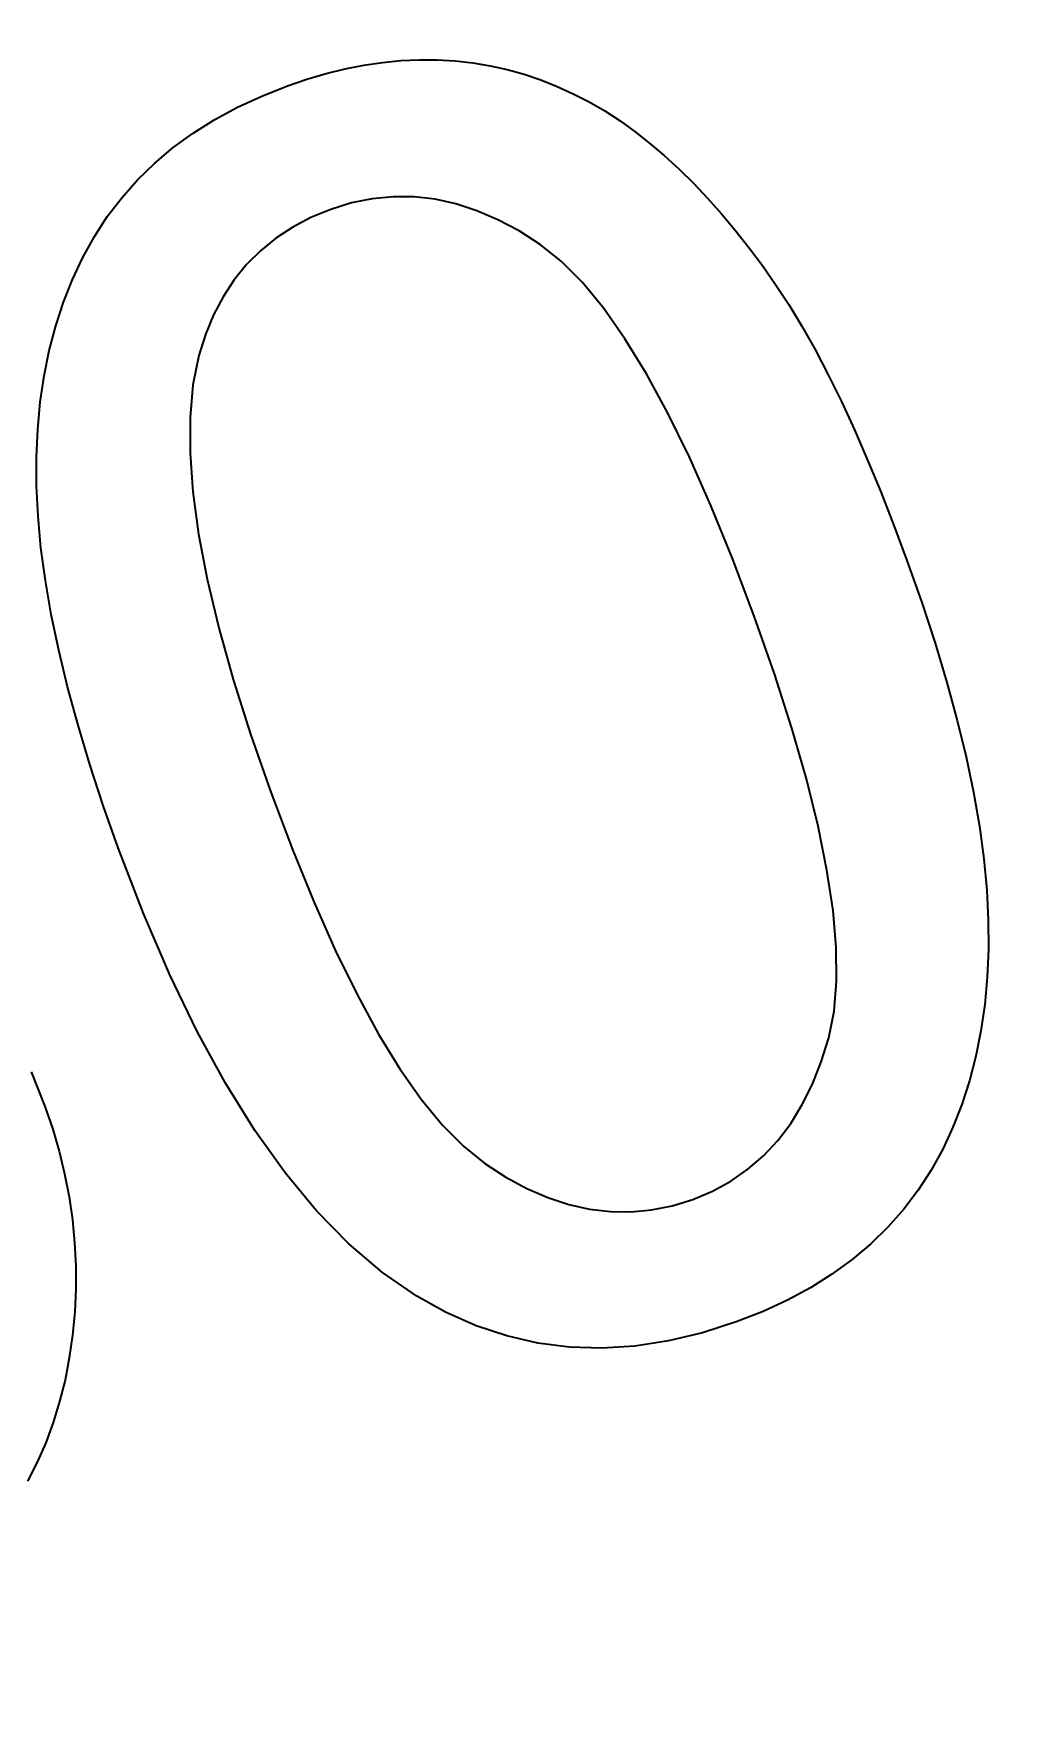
# Model space of a CAD drawing. Extents: x 0 to 297, y 0 to 210.
# Drawn here: x 210.267 to 212.187, y 134.513 to 137.802 of the extents above; entities that cross this region are included whole.
import ezdxf

# ---------------------------------------------------------------- set-up
doc = ezdxf.new("R2010")
doc.units = 0

msp = doc.modelspace()

# ---------------------------------------------------------------- linework, layer by layer
at = {"color": 7, "lineweight": 35, "ltscale": 0.00093089}
msp.add_line((210.8717, 137.7336), (210.9082, 137.7409), dxfattribs=at)
at = {"color": 7, "lineweight": 35, "ltscale": 0.000913302}
msp.add_line((210.9082, 137.7409), (210.9444, 137.7463), dxfattribs=at)
at = {"color": 7, "lineweight": 35, "ltscale": 0.000897737}
msp.add_line((210.9444, 137.7463), (210.9801, 137.7498), dxfattribs=at)
at = {"color": 7, "lineweight": 35, "ltscale": 0.000885605}
msp.add_line((210.9801, 137.7498), (211.0155, 137.7514), dxfattribs=at)
at = {"color": 7, "lineweight": 35, "ltscale": 0.000875104}
msp.add_line((211.0155, 137.7514), (211.0505, 137.7513), dxfattribs=at)
at = {"color": 7, "lineweight": 35, "ltscale": 0.000867489}
msp.add_line((211.0505, 137.7513), (211.0851, 137.7492), dxfattribs=at)
at = {"color": 7, "lineweight": 35, "ltscale": 0.000861527}
msp.add_line((211.0851, 137.7492), (211.1194, 137.7453), dxfattribs=at)
at = {"color": 7, "lineweight": 35, "ltscale": 0.000857228}
msp.add_line((211.1194, 137.7453), (211.1532, 137.7396), dxfattribs=at)
at = {"color": 7, "lineweight": 35, "ltscale": 0.000853591}
msp.add_line((211.1532, 137.7396), (211.1865, 137.7322), dxfattribs=at)
at = {"color": 7, "lineweight": 35, "ltscale": 0.000993667}
msp.add_line((210.7599, 137.7007), (210.7976, 137.7135), dxfattribs=at)
at = {"color": 7, "lineweight": 35, "ltscale": 0.000971454}
msp.add_line((210.7976, 137.7135), (210.8348, 137.7245), dxfattribs=at)
at = {"color": 7, "lineweight": 35, "ltscale": 0.00094926}
msp.add_line((210.8348, 137.7245), (210.8717, 137.7336), dxfattribs=at)
at = {"color": 7, "lineweight": 35, "ltscale": 0.000850722}
msp.add_line((211.1865, 137.7322), (211.2193, 137.7231), dxfattribs=at)
at = {"color": 7, "lineweight": 35, "ltscale": 0.00085202}
msp.add_line((211.2193, 137.7231), (211.2516, 137.7123), dxfattribs=at)
at = {"color": 7, "lineweight": 35, "ltscale": 0.000854094}
msp.add_line((211.2516, 137.7123), (211.2834, 137.6997), dxfattribs=at)
at = {"color": 7, "lineweight": 35, "ltscale": 0.001299}
msp.add_line((210.6629, 137.6591), (210.71, 137.6809), dxfattribs=at)
at = {"color": 7, "lineweight": 35, "ltscale": 0.001342}
msp.add_line((210.71, 137.6809), (210.7599, 137.7007), dxfattribs=at)
at = {"color": 7, "lineweight": 35, "ltscale": 0.000859196}
msp.add_line((211.2834, 137.6997), (211.3147, 137.6855), dxfattribs=at)
at = {"color": 7, "lineweight": 35, "ltscale": 0.0008674}
msp.add_line((211.3147, 137.6855), (211.3455, 137.6696), dxfattribs=at)
at = {"color": 7, "lineweight": 35, "ltscale": 0.00126}
msp.add_line((210.6185, 137.6352), (210.6629, 137.6591), dxfattribs=at)
at = {"color": 7, "lineweight": 35, "ltscale": 0.000876457}
msp.add_line((211.3455, 137.6696), (211.3758, 137.6519), dxfattribs=at)
at = {"color": 7, "lineweight": 35, "ltscale": 0.00088815}
msp.add_line((211.3758, 137.6519), (211.4056, 137.6326), dxfattribs=at)
at = {"color": 7, "lineweight": 35, "ltscale": 0.001202}
msp.add_line((210.5379, 137.5808), (210.5768, 137.6091), dxfattribs=at)
at = {"color": 7, "lineweight": 35, "ltscale": 0.001229}
msp.add_line((210.5768, 137.6091), (210.6185, 137.6352), dxfattribs=at)
at = {"color": 7, "lineweight": 35, "ltscale": 0.000901584}
msp.add_line((211.4056, 137.6326), (211.4348, 137.6115), dxfattribs=at)
at = {"color": 7, "lineweight": 35, "ltscale": 0.000917974}
msp.add_line((211.4348, 137.6115), (211.4637, 137.5888), dxfattribs=at)
at = {"color": 7, "lineweight": 35, "ltscale": 0.00118}
msp.add_line((210.5018, 137.5505), (210.5379, 137.5808), dxfattribs=at)
at = {"color": 7, "lineweight": 35, "ltscale": 0.000935028}
msp.add_line((211.4637, 137.5888), (211.4922, 137.5646), dxfattribs=at)
at = {"color": 7, "lineweight": 35, "ltscale": 0.001164}
for p, q in [((210.4684, 137.5181), (210.5018, 137.5505)), ((210.3621, 137.3673), (210.3846, 137.408))]:
    msp.add_line(p, q, dxfattribs=at)
at = {"color": 7, "lineweight": 35, "ltscale": 0.000953931}
msp.add_line((211.4922, 137.5646), (211.5204, 137.5388), dxfattribs=at)
at = {"color": 7, "lineweight": 35, "ltscale": 0.000974883}
msp.add_line((211.5204, 137.5388), (211.5482, 137.5115), dxfattribs=at)
at = {"color": 7, "lineweight": 35, "ltscale": 0.001155}
for p, q in [((210.4377, 137.4835), (210.4684, 137.5181)), ((211.9846, 135.5569), (211.9567, 135.52))]:
    msp.add_line(p, q, dxfattribs=at)
at = {"color": 7, "lineweight": 35, "ltscale": 0.000996465}
msp.add_line((211.5482, 137.5115), (211.5757, 137.4826), dxfattribs=at)
at = {"color": 7, "lineweight": 35, "ltscale": 0.001153}
msp.add_line((210.4098, 137.4468), (210.4377, 137.4835), dxfattribs=at)
at = {"color": 7, "lineweight": 35, "ltscale": 0.001058}
msp.add_line((210.884, 137.4733), (210.8436, 137.4607), dxfattribs=at)
at = {"color": 7, "lineweight": 35, "ltscale": 0.001033}
msp.add_line((210.9245, 137.4815), (210.884, 137.4733), dxfattribs=at)
at = {"color": 7, "lineweight": 35, "ltscale": 0.001018}
for p, q in [((210.9651, 137.4855), (210.9245, 137.4815)), ((211.5852, 135.5551), (211.6209, 135.5746)), ((211.467, 135.5186), (211.5069, 135.5266))]:
    msp.add_line(p, q, dxfattribs=at)
at = {"color": 7, "lineweight": 35, "ltscale": 0.001015}
for p, q in [((211.0056, 137.4851), (210.9651, 137.4855)), ((211.3465, 135.5203), (211.3868, 135.5154))]:
    msp.add_line(p, q, dxfattribs=at)
at = {"color": 7, "lineweight": 35, "ltscale": 0.001022}
msp.add_line((211.0463, 137.4805), (211.0056, 137.4851), dxfattribs=at)
at = {"color": 7, "lineweight": 35, "ltscale": 0.001042}
for p, q in [((211.087, 137.4716), (211.0463, 137.4805)), ((211.6028, 137.4522), (211.6295, 137.4203)), ((211.5069, 135.5266), (211.5468, 135.5389)), ((211.5468, 135.5389), (211.5852, 135.5551))]:
    msp.add_line(p, q, dxfattribs=at)
at = {"color": 7, "lineweight": 35, "ltscale": 0.001019}
msp.add_line((211.5757, 137.4826), (211.6028, 137.4522), dxfattribs=at)
at = {"color": 7, "lineweight": 35, "ltscale": 0.001156}
msp.add_line((210.3846, 137.408), (210.4098, 137.4468), dxfattribs=at)
at = {"color": 7, "lineweight": 35, "ltscale": 0.001002}
msp.add_line((210.8053, 137.4449), (210.7698, 137.4262), dxfattribs=at)
at = {"color": 7, "lineweight": 35, "ltscale": 0.001037}
msp.add_line((210.8436, 137.4607), (210.8053, 137.4449), dxfattribs=at)
at = {"color": 7, "lineweight": 35, "ltscale": 0.001072}
for p, q in [((211.1277, 137.4583), (211.087, 137.4716)), ((210.6005, 137.2179), (210.5876, 137.177))]:
    msp.add_line(p, q, dxfattribs=at)
at = {"color": 7, "lineweight": 35, "ltscale": 0.00111}
for p, q in [((211.1685, 137.4408), (211.1277, 137.4583)), ((211.2247, 135.5605), (211.2654, 135.5428))]:
    msp.add_line(p, q, dxfattribs=at)
at = {"color": 7, "lineweight": 35, "ltscale": 0.001158}
for p, q in [((211.2094, 137.419), (211.1685, 137.4408)), ((211.9567, 135.52), (211.926, 135.4853))]:
    msp.add_line(p, q, dxfattribs=at)
at = {"color": 7, "lineweight": 35, "ltscale": 0.000976674}
msp.add_line((210.7698, 137.4262), (210.7371, 137.4048), dxfattribs=at)
at = {"color": 7, "lineweight": 35, "ltscale": 0.001215}
msp.add_line((211.2504, 137.3928), (211.2094, 137.419), dxfattribs=at)
at = {"color": 7, "lineweight": 35, "ltscale": 0.001066}
msp.add_line((211.6295, 137.4203), (211.656, 137.3868), dxfattribs=at)
at = {"color": 7, "lineweight": 35, "ltscale": 0.00095434}
msp.add_line((210.7073, 137.3806), (210.6803, 137.3536), dxfattribs=at)
at = {"color": 7, "lineweight": 35, "ltscale": 0.000960321}
msp.add_line((210.7371, 137.4048), (210.7073, 137.3806), dxfattribs=at)
at = {"color": 7, "lineweight": 35, "ltscale": 0.00131}
msp.add_line((211.2914, 137.3602), (211.2504, 137.3928), dxfattribs=at)
at = {"color": 7, "lineweight": 35, "ltscale": 0.001092}
msp.add_line((211.656, 137.3868), (211.6821, 137.3518), dxfattribs=at)
at = {"color": 7, "lineweight": 35, "ltscale": 0.001173}
msp.add_line((210.3421, 137.3248), (210.3621, 137.3673), dxfattribs=at)
at = {"color": 7, "lineweight": 35, "ltscale": 0.000959081}
msp.add_line((210.6803, 137.3536), (210.6561, 137.3239), dxfattribs=at)
at = {"color": 7, "lineweight": 35, "ltscale": 0.001461}
msp.add_line((211.3326, 137.3187), (211.2914, 137.3602), dxfattribs=at)
at = {"color": 7, "lineweight": 35, "ltscale": 0.001118}
for p, q in [((211.6821, 137.3518), (211.7078, 137.3152)), ((210.3462, 135.4548), (210.3484, 135.4101))]:
    msp.add_line(p, q, dxfattribs=at)
at = {"color": 7, "lineweight": 35, "ltscale": 0.001187}
msp.add_line((210.3246, 137.2807), (210.3421, 137.3248), dxfattribs=at)
at = {"color": 7, "lineweight": 35, "ltscale": 0.000973814}
msp.add_line((210.6561, 137.3239), (210.6347, 137.2913), dxfattribs=at)
at = {"color": 7, "lineweight": 35, "ltscale": 0.001624}
msp.add_line((211.3738, 137.2685), (211.3326, 137.3187), dxfattribs=at)
at = {"color": 7, "lineweight": 35, "ltscale": 0.001165}
msp.add_line((211.7078, 137.3152), (211.7334, 137.2763), dxfattribs=at)
at = {"color": 7, "lineweight": 35, "ltscale": 0.001207}
msp.add_line((210.3096, 137.2348), (210.3246, 137.2807), dxfattribs=at)
at = {"color": 7, "lineweight": 35, "ltscale": 0.000996649}
msp.add_line((210.6347, 137.2913), (210.6162, 137.256), dxfattribs=at)
at = {"color": 7, "lineweight": 35, "ltscale": 0.001234}
for p, q in [((211.7334, 137.2763), (211.7589, 137.234)), ((211.8172, 135.3939), (211.7753, 135.3677))]:
    msp.add_line(p, q, dxfattribs=at)
at = {"color": 7, "lineweight": 35, "ltscale": 0.001031}
for p, q in [((210.6162, 137.256), (210.6005, 137.2179)), ((210.2735, 135.0288), (210.2548, 134.9921))]:
    msp.add_line(p, q, dxfattribs=at)
at = {"color": 7, "lineweight": 35, "ltscale": 0.001802}
for p, q in [((211.4152, 137.2095), (211.3738, 137.2685)), ((211.8253, 136.028), (211.8192, 136.0998)), ((210.978, 135.7924), (211.0194, 135.7334))]:
    msp.add_line(p, q, dxfattribs=at)
at = {"color": 7, "lineweight": 35, "ltscale": 0.00123}
msp.add_line((210.2971, 137.1872), (210.3096, 137.2348), dxfattribs=at)
at = {"color": 7, "lineweight": 35, "ltscale": 0.001304}
msp.add_line((211.7589, 137.234), (211.7845, 137.1886), dxfattribs=at)
at = {"color": 7, "lineweight": 35, "ltscale": 0.001258}
for p, q in [((210.2872, 137.1379), (210.2971, 137.1872)), ((212.1066, 135.8665), (212.0968, 135.8172))]:
    msp.add_line(p, q, dxfattribs=at)
at = {"color": 7, "lineweight": 35, "ltscale": 0.001451}
msp.add_line((210.5876, 137.177), (210.5762, 137.1201), dxfattribs=at)
at = {"color": 7, "lineweight": 35, "ltscale": 0.001987}
msp.add_line((211.4568, 137.1417), (211.4152, 137.2095), dxfattribs=at)
at = {"color": 7, "lineweight": 35, "ltscale": 0.001375}
msp.add_line((211.7845, 137.1886), (211.81, 137.1399), dxfattribs=at)
at = {"color": 7, "lineweight": 35, "ltscale": 0.001289}
for p, q in [((210.2797, 137.0869), (210.2872, 137.1379)), ((212.1139, 135.9176), (212.1066, 135.8665))]:
    msp.add_line(p, q, dxfattribs=at)
at = {"color": 7, "lineweight": 35, "ltscale": 0.001584}
msp.add_line((210.5762, 137.1201), (210.5705, 137.057), dxfattribs=at)
at = {"color": 7, "lineweight": 35, "ltscale": 0.002179}
msp.add_line((211.4984, 137.0652), (211.4568, 137.1417), dxfattribs=at)
at = {"color": 7, "lineweight": 35, "ltscale": 0.001447}
msp.add_line((211.81, 137.1399), (211.8355, 137.0879), dxfattribs=at)
at = {"color": 7, "lineweight": 35, "ltscale": 0.001324}
for p, q in [((210.2748, 137.0341), (210.2797, 137.0869)), ((212.1187, 135.9703), (212.1139, 135.9176))]:
    msp.add_line(p, q, dxfattribs=at)
at = {"color": 7, "lineweight": 35, "ltscale": 0.001521}
msp.add_line((211.8355, 137.0879), (211.8609, 137.0327), dxfattribs=at)
at = {"color": 7, "lineweight": 35, "ltscale": 0.001732}
msp.add_line((210.5705, 137.057), (210.5704, 136.9877), dxfattribs=at)
at = {"color": 7, "lineweight": 35, "ltscale": 0.002375}
msp.add_line((211.5402, 136.9799), (211.4984, 137.0652), dxfattribs=at)
at = {"color": 7, "lineweight": 35, "ltscale": 0.001363}
msp.add_line((210.2724, 136.9797), (210.2748, 137.0341), dxfattribs=at)
at = {"color": 7, "lineweight": 35, "ltscale": 0.001595}
msp.add_line((211.8609, 137.0327), (211.8864, 136.9742), dxfattribs=at)
at = {"color": 7, "lineweight": 35, "ltscale": 0.001891}
msp.add_line((210.5704, 136.9877), (210.5759, 136.9123), dxfattribs=at)
at = {"color": 7, "lineweight": 35, "ltscale": 0.002575}
msp.add_line((211.5821, 136.8858), (211.5402, 136.9799), dxfattribs=at)
at = {"color": 7, "lineweight": 35, "ltscale": 0.001405}
msp.add_line((210.2725, 136.9235), (210.2724, 136.9797), dxfattribs=at)
at = {"color": 7, "lineweight": 35, "ltscale": 0.00167}
msp.add_line((211.8864, 136.9742), (211.9119, 136.9124), dxfattribs=at)
at = {"color": 7, "lineweight": 35, "ltscale": 0.00146}
msp.add_line((210.2753, 136.8651), (210.2725, 136.9235), dxfattribs=at)
at = {"color": 7, "lineweight": 35, "ltscale": 0.00206}
msp.add_line((210.5759, 136.9123), (210.5871, 136.8307), dxfattribs=at)
at = {"color": 7, "lineweight": 35, "ltscale": 0.002778}
msp.add_line((211.6242, 136.783), (211.5821, 136.8858), dxfattribs=at)
at = {"color": 7, "lineweight": 35, "ltscale": 0.001744}
msp.add_line((211.9119, 136.9124), (211.9373, 136.8475), dxfattribs=at)
at = {"color": 7, "lineweight": 35, "ltscale": 0.001531}
msp.add_line((210.281, 136.8041), (210.2753, 136.8651), dxfattribs=at)
at = {"color": 7, "lineweight": 35, "ltscale": 0.002236}
msp.add_line((210.5871, 136.8307), (210.6039, 136.7428), dxfattribs=at)
at = {"color": 7, "lineweight": 35, "ltscale": 0.001821}
msp.add_line((211.9373, 136.8475), (211.9628, 136.7792), dxfattribs=at)
at = {"color": 7, "lineweight": 35, "ltscale": 0.001605}
msp.add_line((210.2895, 136.7405), (210.281, 136.8041), dxfattribs=at)
at = {"color": 7, "lineweight": 35, "ltscale": 0.002984}
msp.add_line((211.6663, 136.6713), (211.6242, 136.783), dxfattribs=at)
at = {"color": 7, "lineweight": 35, "ltscale": 0.002158}
msp.add_line((211.9628, 136.7792), (211.9915, 136.6978), dxfattribs=at)
at = {"color": 7, "lineweight": 35, "ltscale": 0.00168}
msp.add_line((210.301, 136.6743), (210.2895, 136.7405), dxfattribs=at)
at = {"color": 7, "lineweight": 35, "ltscale": 0.002417}
msp.add_line((210.6039, 136.7428), (210.6263, 136.6488), dxfattribs=at)
at = {"color": 7, "lineweight": 35, "ltscale": 0.002073}
msp.add_line((211.9915, 136.6978), (212.0173, 136.619), dxfattribs=at)
at = {"color": 7, "lineweight": 35, "ltscale": 0.001759}
msp.add_line((210.3154, 136.6054), (210.301, 136.6743), dxfattribs=at)
at = {"color": 7, "lineweight": 35, "ltscale": 0.002967}
msp.add_line((211.7056, 136.5593), (211.6663, 136.6713), dxfattribs=at)
at = {"color": 7, "lineweight": 35, "ltscale": 0.002602}
msp.add_line((210.6263, 136.6488), (210.6543, 136.5486), dxfattribs=at)
at = {"color": 7, "lineweight": 35, "ltscale": 0.001991}
msp.add_line((212.0173, 136.619), (212.0402, 136.5427), dxfattribs=at)
at = {"color": 7, "lineweight": 35, "ltscale": 0.001839}
msp.add_line((210.3327, 136.5339), (210.3154, 136.6054), dxfattribs=at)
at = {"color": 7, "lineweight": 35, "ltscale": 0.002765}
msp.add_line((211.7393, 136.454), (211.7056, 136.5593), dxfattribs=at)
at = {"color": 7, "lineweight": 35, "ltscale": 0.001921}
msp.add_line((210.3529, 136.4598), (210.3327, 136.5339), dxfattribs=at)
at = {"color": 7, "lineweight": 35, "ltscale": 0.00279}
msp.add_line((210.6543, 136.5486), (210.688, 136.4421), dxfattribs=at)
at = {"color": 7, "lineweight": 35, "ltscale": 0.001909}
msp.add_line((212.0402, 136.5427), (212.0603, 136.469), dxfattribs=at)
at = {"color": 7, "lineweight": 35, "ltscale": 0.002004}
msp.add_line((210.376, 136.383), (210.3529, 136.4598), dxfattribs=at)
at = {"color": 7, "lineweight": 35, "ltscale": 0.002564}
msp.add_line((211.7675, 136.3554), (211.7393, 136.454), dxfattribs=at)
at = {"color": 7, "lineweight": 35, "ltscale": 0.001829}
msp.add_line((212.0603, 136.469), (212.0775, 136.3979), dxfattribs=at)
at = {"color": 7, "lineweight": 35, "ltscale": 0.002982}
msp.add_line((210.688, 136.4421), (210.7273, 136.3295), dxfattribs=at)
at = {"color": 7, "lineweight": 35, "ltscale": 0.001751}
msp.add_line((212.0775, 136.3979), (212.0919, 136.3293), dxfattribs=at)
at = {"color": 7, "lineweight": 35, "ltscale": 0.002088}
msp.add_line((210.4019, 136.3036), (210.376, 136.383), dxfattribs=at)
at = {"color": 7, "lineweight": 35, "ltscale": 0.002367}
msp.add_line((211.7902, 136.2635), (211.7675, 136.3554), dxfattribs=at)
at = {"color": 7, "lineweight": 35, "ltscale": 0.002975}
msp.add_line((210.7273, 136.3295), (210.7693, 136.2182), dxfattribs=at)
at = {"color": 7, "lineweight": 35, "ltscale": 0.001674}
msp.add_line((212.0919, 136.3293), (212.1034, 136.2634), dxfattribs=at)
at = {"color": 7, "lineweight": 35, "ltscale": 0.002174}
for p, q in [((210.4308, 136.2216), (210.4019, 136.3036)), ((211.8074, 136.1782), (211.7902, 136.2635))]:
    msp.add_line(p, q, dxfattribs=at)
at = {"color": 7, "lineweight": 35, "ltscale": 0.0016}
msp.add_line((212.1034, 136.2634), (212.1121, 136.2), dxfattribs=at)
at = {"color": 7, "lineweight": 35, "ltscale": 0.003424}
msp.add_line((210.48, 136.0938), (210.4308, 136.2216), dxfattribs=at)
at = {"color": 7, "lineweight": 35, "ltscale": 0.002772}
msp.add_line((210.7693, 136.2182), (210.8113, 136.1156), dxfattribs=at)
at = {"color": 7, "lineweight": 35, "ltscale": 0.001528}
msp.add_line((212.1121, 136.2), (212.1179, 136.1391), dxfattribs=at)
at = {"color": 7, "lineweight": 35, "ltscale": 0.001984}
msp.add_line((211.8192, 136.0998), (211.8074, 136.1782), dxfattribs=at)
at = {"color": 7, "lineweight": 35, "ltscale": 0.001458}
msp.add_line((212.1179, 136.1391), (212.1208, 136.0809), dxfattribs=at)
at = {"color": 7, "lineweight": 35, "ltscale": 0.003232}
msp.add_line((210.5311, 135.975), (210.48, 136.0938), dxfattribs=at)
at = {"color": 7, "lineweight": 35, "ltscale": 0.00257}
msp.add_line((210.8113, 136.1156), (210.8531, 136.0217), dxfattribs=at)
at = {"color": 7, "lineweight": 35, "ltscale": 0.001403}
msp.add_line((212.1208, 136.0809), (212.121, 136.0247), dxfattribs=at)
at = {"color": 7, "lineweight": 35, "ltscale": 0.001626}
for p, q in [((211.826, 135.9629), (211.8253, 136.028)), ((211.0194, 135.7334), (211.0607, 135.6832))]:
    msp.add_line(p, q, dxfattribs=at)
at = {"color": 7, "lineweight": 35, "ltscale": 0.002371}
msp.add_line((210.8531, 136.0217), (210.8949, 135.9365), dxfattribs=at)
at = {"color": 7, "lineweight": 35, "ltscale": 0.001362}
msp.add_line((212.121, 136.0247), (212.1187, 135.9703), dxfattribs=at)
at = {"color": 7, "lineweight": 35, "ltscale": 0.003047}
msp.add_line((210.5842, 135.8653), (210.5311, 135.975), dxfattribs=at)
at = {"color": 7, "lineweight": 35, "ltscale": 0.001465}
msp.add_line((211.8212, 135.9045), (211.826, 135.9629), dxfattribs=at)
at = {"color": 7, "lineweight": 35, "ltscale": 0.002176}
msp.add_line((210.8949, 135.9365), (210.9365, 135.8601), dxfattribs=at)
at = {"color": 7, "lineweight": 35, "ltscale": 0.001317}
msp.add_line((211.8109, 135.8528), (211.8212, 135.9045), dxfattribs=at)
at = {"color": 7, "lineweight": 35, "ltscale": 0.002868}
msp.add_line((210.6393, 135.7647), (210.5842, 135.8653), dxfattribs=at)
at = {"color": 7, "lineweight": 35, "ltscale": 0.001985}
msp.add_line((210.9365, 135.8601), (210.978, 135.7924), dxfattribs=at)
at = {"color": 7, "lineweight": 35, "ltscale": 0.00122}
msp.add_line((211.7964, 135.8062), (211.8109, 135.8528), dxfattribs=at)
at = {"color": 7, "lineweight": 35, "ltscale": 0.001162}
msp.add_line((211.7794, 135.763), (211.7964, 135.8062), dxfattribs=at)
at = {"color": 7, "lineweight": 35, "ltscale": 0.001231}
msp.add_line((212.0968, 135.8172), (212.0844, 135.7695), dxfattribs=at)
at = {"color": 7, "lineweight": 35, "ltscale": 0.001758}
msp.add_line((210.262, 135.7867), (210.288, 135.7214), dxfattribs=at)
at = {"color": 7, "lineweight": 35, "ltscale": 0.002697}
msp.add_line((210.6963, 135.6731), (210.6393, 135.7647), dxfattribs=at)
at = {"color": 7, "lineweight": 35, "ltscale": 0.001112}
msp.add_line((211.7596, 135.7231), (211.7794, 135.763), dxfattribs=at)
at = {"color": 7, "lineweight": 35, "ltscale": 0.001208}
msp.add_line((212.0844, 135.7695), (212.0695, 135.7235), dxfattribs=at)
at = {"color": 7, "lineweight": 35, "ltscale": 0.001169}
for p, q in [((210.288, 135.7214), (210.3031, 135.6771)), ((211.926, 135.4853), (211.8925, 135.4527))]:
    msp.add_line(p, q, dxfattribs=at)
at = {"color": 7, "lineweight": 35, "ltscale": 0.00107}
msp.add_line((211.7372, 135.6866), (211.7596, 135.7231), dxfattribs=at)
at = {"color": 7, "lineweight": 35, "ltscale": 0.001189}
msp.add_line((212.0695, 135.7235), (212.0521, 135.6793), dxfattribs=at)
at = {"color": 7, "lineweight": 35, "ltscale": 0.001154}
msp.add_line((210.3031, 135.6771), (210.316, 135.6328), dxfattribs=at)
at = {"color": 7, "lineweight": 35, "ltscale": 0.002536}
msp.add_line((210.7552, 135.5906), (210.6963, 135.6731), dxfattribs=at)
at = {"color": 7, "lineweight": 35, "ltscale": 0.001463}
msp.add_line((211.0607, 135.6832), (211.1019, 135.6416), dxfattribs=at)
at = {"color": 7, "lineweight": 35, "ltscale": 0.001038}
msp.add_line((211.7121, 135.6536), (211.7372, 135.6866), dxfattribs=at)
at = {"color": 7, "lineweight": 35, "ltscale": 0.001175}
msp.add_line((212.0521, 135.6793), (212.0322, 135.6367), dxfattribs=at)
at = {"color": 7, "lineweight": 35, "ltscale": 0.001142}
msp.add_line((210.316, 135.6328), (210.3267, 135.5884), dxfattribs=at)
at = {"color": 7, "lineweight": 35, "ltscale": 0.001314}
msp.add_line((211.1019, 135.6416), (211.1429, 135.6088), dxfattribs=at)
at = {"color": 7, "lineweight": 35, "ltscale": 0.001016}
msp.add_line((211.6844, 135.6239), (211.7121, 135.6536), dxfattribs=at)
at = {"color": 7, "lineweight": 35, "ltscale": 0.001166}
msp.add_line((212.0322, 135.6367), (212.0097, 135.5958), dxfattribs=at)
at = {"color": 7, "lineweight": 35, "ltscale": 0.001217}
msp.add_line((211.1429, 135.6088), (211.1839, 135.5825), dxfattribs=at)
at = {"color": 7, "lineweight": 35, "ltscale": 0.001005}
for p, q in [((211.654, 135.5976), (211.6844, 135.6239)), ((211.3868, 135.5154), (211.427, 135.5148))]:
    msp.add_line(p, q, dxfattribs=at)
at = {"color": 7, "lineweight": 35, "ltscale": 0.001133}
msp.add_line((210.3267, 135.5884), (210.3354, 135.5439), dxfattribs=at)
at = {"color": 7, "lineweight": 35, "ltscale": 0.002386}
msp.add_line((210.8162, 135.5171), (210.7552, 135.5906), dxfattribs=at)
at = {"color": 7, "lineweight": 35, "ltscale": 0.00116}
msp.add_line((211.1839, 135.5825), (211.2247, 135.5605), dxfattribs=at)
at = {"color": 7, "lineweight": 35, "ltscale": 0.001007}
msp.add_line((211.6209, 135.5746), (211.654, 135.5976), dxfattribs=at)
at = {"color": 7, "lineweight": 35, "ltscale": 0.001159}
msp.add_line((212.0097, 135.5958), (211.9846, 135.5569), dxfattribs=at)
at = {"color": 7, "lineweight": 35, "ltscale": 0.001125}
msp.add_line((210.3354, 135.5439), (210.3419, 135.4994), dxfattribs=at)
at = {"color": 7, "lineweight": 35, "ltscale": 0.001068}
msp.add_line((211.2654, 135.5428), (211.306, 135.5294), dxfattribs=at)
at = {"color": 7, "lineweight": 35, "ltscale": 0.002251}
msp.add_line((210.8791, 135.4527), (210.8162, 135.5171), dxfattribs=at)
at = {"color": 7, "lineweight": 35, "ltscale": 0.001036}
for p, q in [((211.306, 135.5294), (211.3465, 135.5203)), ((210.2901, 135.0668), (210.2735, 135.0288))]:
    msp.add_line(p, q, dxfattribs=at)
at = {"color": 7, "lineweight": 35, "ltscale": 0.001006}
msp.add_line((211.427, 135.5148), (211.467, 135.5186), dxfattribs=at)
at = {"color": 7, "lineweight": 35, "ltscale": 0.001121}
msp.add_line((210.3419, 135.4994), (210.3462, 135.4548), dxfattribs=at)
at = {"color": 7, "lineweight": 35, "ltscale": 0.002132}
msp.add_line((210.944, 135.3974), (210.8791, 135.4527), dxfattribs=at)
at = {"color": 7, "lineweight": 35, "ltscale": 0.001184}
msp.add_line((211.8925, 135.4527), (211.8562, 135.4222), dxfattribs=at)
at = {"color": 7, "lineweight": 35, "ltscale": 0.001119}
for p, q in [((210.3484, 135.4101), (210.3485, 135.3654)), ((210.3423, 135.2757), (210.336, 135.2314))]:
    msp.add_line(p, q, dxfattribs=at)
at = {"color": 7, "lineweight": 35, "ltscale": 0.001206}
msp.add_line((211.8562, 135.4222), (211.8172, 135.3939), dxfattribs=at)
at = {"color": 7, "lineweight": 35, "ltscale": 0.002032}
msp.add_line((211.0108, 135.3511), (210.944, 135.3974), dxfattribs=at)
at = {"color": 7, "lineweight": 35, "ltscale": 0.001122}
msp.add_line((210.3485, 135.3654), (210.3465, 135.3206), dxfattribs=at)
at = {"color": 7, "lineweight": 35, "ltscale": 0.001631}
msp.add_line((211.0679, 135.3195), (211.0108, 135.3511), dxfattribs=at)
at = {"color": 7, "lineweight": 35, "ltscale": 0.001307}
msp.add_line((211.7307, 135.3436), (211.6833, 135.3216), dxfattribs=at)
at = {"color": 7, "lineweight": 35, "ltscale": 0.001268}
msp.add_line((211.7753, 135.3677), (211.7307, 135.3436), dxfattribs=at)
at = {"color": 7, "lineweight": 35, "ltscale": 0.001127}
msp.add_line((210.3465, 135.3206), (210.3423, 135.2757), dxfattribs=at)
at = {"color": 7, "lineweight": 35, "ltscale": 0.001591}
msp.add_line((211.1261, 135.2938), (211.0679, 135.3195), dxfattribs=at)
at = {"color": 7, "lineweight": 35, "ltscale": 0.001349}
msp.add_line((211.6833, 135.3216), (211.6331, 135.3018), dxfattribs=at)
at = {"color": 7, "lineweight": 35, "ltscale": 0.001564}
msp.add_line((211.1855, 135.274), (211.1261, 135.2938), dxfattribs=at)
at = {"color": 7, "lineweight": 35, "ltscale": 0.001553}
msp.add_line((211.246, 135.2602), (211.1855, 135.274), dxfattribs=at)
at = {"color": 7, "lineweight": 35, "ltscale": 0.001702}
msp.add_line((211.5657, 135.28), (211.4995, 135.2642), dxfattribs=at)
at = {"color": 7, "lineweight": 35, "ltscale": 0.00177}
msp.add_line((211.6331, 135.3018), (211.5657, 135.28), dxfattribs=at)
at = {"color": 7, "lineweight": 35, "ltscale": 0.001554}
msp.add_line((211.3077, 135.2523), (211.246, 135.2602), dxfattribs=at)
at = {"color": 7, "lineweight": 35, "ltscale": 0.00157}
msp.add_line((211.3704, 135.2503), (211.3077, 135.2523), dxfattribs=at)
at = {"color": 7, "lineweight": 35, "ltscale": 0.001602}
msp.add_line((211.4344, 135.2543), (211.3704, 135.2503), dxfattribs=at)
at = {"color": 7, "lineweight": 35, "ltscale": 0.001646}
msp.add_line((211.4995, 135.2642), (211.4344, 135.2543), dxfattribs=at)
at = {"color": 7, "lineweight": 35, "ltscale": 0.001095}
msp.add_line((210.336, 135.2314), (210.3277, 135.1884), dxfattribs=at)
at = {"color": 7, "lineweight": 35, "ltscale": 0.001076}
msp.add_line((210.3277, 135.1884), (210.3172, 135.1466), dxfattribs=at)
at = {"color": 7, "lineweight": 35, "ltscale": 0.00106}
msp.add_line((210.3172, 135.1466), (210.3047, 135.1061), dxfattribs=at)
at = {"color": 7, "lineweight": 35, "ltscale": 0.001047}
msp.add_line((210.3047, 135.1061), (210.2901, 135.0668), dxfattribs=at)
at = {"color": 7, "lineweight": 35}
msp.add_circle((222.9007, 98.5005), 42.5, dxfattribs=at)
for radius in [37.15, 36.85]:
    msp.add_arc((222.9007, 98.5005), radius, 90, 270, dxfattribs=at)

doc.saveas('drawing.dxf')
